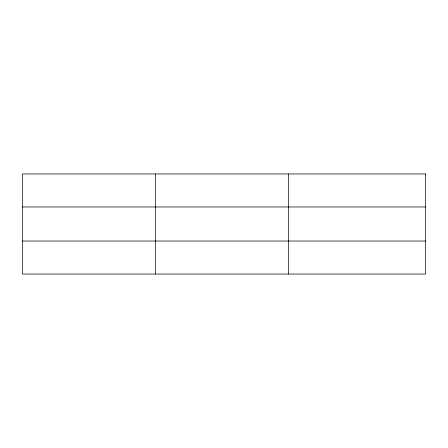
<?xml version="1.0" encoding="UTF-8"?>
<svg xmlns="http://www.w3.org/2000/svg" width="448" height="448" viewBox="0 0 448 448"><rect width="100%" height="100%" fill="white"/><g stroke="black" fill="none" stroke-linecap="round" stroke-linejoin="round"><path stroke-width="0.67" d="M155.456 274.053L155.456 173.947M288.512 274.053L288.512 173.947M22.4 206.982L425.6 206.982M22.4 241.018L425.6 241.018M425.6 173.947L425.6 274.053L22.4 274.053L22.4 173.947L425.6 173.947"/></g></svg>
